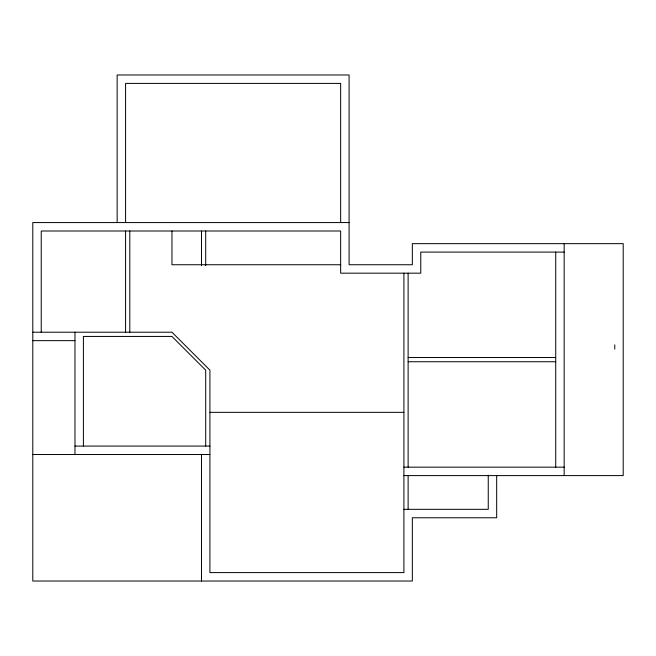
<?xml version="1.0" encoding="UTF-8"?>
<svg xmlns="http://www.w3.org/2000/svg" width="656" height="656" viewBox="0 0 656 656"><rect width="100%" height="100%" fill="white"/><g stroke="black" fill="none" stroke-linecap="round" stroke-linejoin="round"><path stroke-width="0.98" d="M349.082 222.573L32.8 222.573L32.8 581.027L412.345 581.027L412.345 517.773L496.682 517.773L496.682 475.6M564.16 252.093L420.775 252.093L420.775 273.175L340.653 273.175L340.653 231.002L41.238 231.002L41.238 332.215M340.653 264.745L171.962 264.745L171.962 231.002M32.8 332.215L171.962 332.215L209.92 370.173L209.92 572.598L403.907 572.598L403.907 273.175M32.8 340.653L74.973 340.653M408.122 357.52L555.722 357.52M408.122 361.735L555.722 361.735M209.92 412.345L403.907 412.345M74.973 446.08L209.92 446.08M32.8 454.518L209.92 454.518M403.907 467.162L564.16 467.162M403.907 475.6L623.2 475.6L623.2 243.655L412.345 243.655L412.345 264.745L349.082 264.745L349.082 74.973L117.145 74.973L117.145 222.573M403.907 509.335L488.253 509.335L488.253 475.198M614.762 344.867L614.762 349.082M564.16 243.655L564.16 475.6M555.722 252.093L555.722 467.162M408.122 273.175L408.122 467.162M408.122 475.6L408.122 509.335M340.653 222.573L340.653 83.402L125.575 83.402L125.575 222.573M205.705 231.002L205.705 265.614M205.705 446.08L205.705 370.173L171.962 336.438L83.402 336.438L83.402 446.08M201.482 231.002L201.482 265.524M201.482 454.518L201.482 581.027M129.798 231.002L129.798 332.215M125.575 231.002L125.575 332.215M74.973 332.215L74.973 454.518"/></g></svg>
